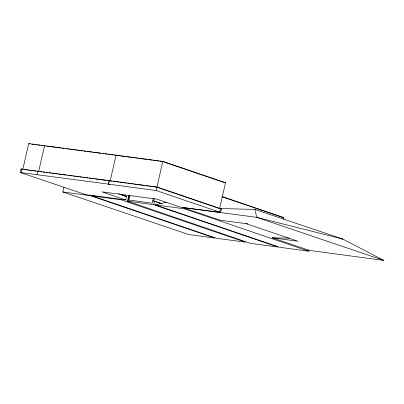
<?xml version="1.0" encoding="UTF-8"?>
<svg xmlns="http://www.w3.org/2000/svg" width="404" height="404" viewBox="0 0 404 404"><rect width="100%" height="100%" fill="white"/><g stroke="black" fill="none" stroke-linecap="round" stroke-linejoin="round"><path stroke-width="0.61" d="M125.755 199.935L85.719 194.642L20.2 172.478L21.003 168.973L109.302 180.628L108.499 184.133L109.368 184.426L108.56 184.148L109.363 180.644L157.06 187.047L221.417 208.974L220.614 212.474L180.578 207.181L156.727 199.111L101.904 191.865L125.755 199.935L126.558 196.43L118.619 193.743M219.675 212.347L218.806 212.055L219.756 212.186L220.559 208.681L219.609 208.555L225.518 182.749L162.827 161.393L28.719 143.592L22.811 169.392L21.942 169.099L21.139 172.604L22.008 172.897L21.069 172.771M36.976 174.695L37.779 171.19L38.648 171.483L44.561 145.682M62.883 191.981L90.506 195.688L214.958 238.072L188.764 234.557L62.883 191.981L64.004 187.097M116.079 155.121L110.171 180.921L112.039 181.174M125.689 196.137L124.75 196.011L125.028 194.784M127.598 201.177L153.818 204.697L278.129 247.061L250.485 243.349L127.598 201.177L128.962 195.218M127.886 201.217L129.25 195.253M129.911 195.344L128.841 200.031L127.886 199.904M153.278 198.48L152.207 203.172L128.841 200.031M154.232 198.611L153.666 201.066L161.994 203.904M162.827 161.393L156.919 187.198L152.555 186.613M220.614 212.474L156.257 190.552L157.06 187.047M153.818 204.697L154.621 201.197L152.717 200.939M308.909 249.955L308.631 251.162L184.32 208.797L184.598 207.59M283.467 219.473L283.891 217.63L222.033 196.551M91.935 195.879L120.983 199.778L245.435 242.158L216.387 238.264L91.935 195.879L94.369 195.299M308.631 251.162L279.558 247.253L155.242 204.889L166.216 202.273M219.736 208.514L254.889 209.439L342.789 239.057L383.8 260.408L309.464 250.429L272.19 237.815L289.214 238.118M247.743 223.877L219.973 220.155L182.699 207.545L185.835 207.626M31.77 144.172L33.633 144.42M34.875 144.582L36.739 144.829M37.976 144.996L39.839 145.238M41.082 145.405L42.945 145.647M44.188 145.814L45.43 145.975M47.293 146.223L49.157 146.47M50.404 146.632L55.378 147.288M56.621 147.455L60.974 148.026M62.216 148.192L64.085 148.44M65.948 148.682L67.195 148.849M68.438 149.01L70.301 149.258M71.548 149.424L73.412 149.667M74.654 149.833L76.523 150.081M77.765 150.243L79.628 150.49M80.876 150.652L82.739 150.899M83.982 151.066L85.85 151.308M87.092 151.475L92.067 152.131M93.314 152.293L100.773 153.278M102.641 153.525L103.884 153.692M105.126 153.853L106.994 154.101M108.237 154.262L110.105 154.51M111.347 154.676L113.211 154.919M114.458 155.086L116.322 155.333M224.265 182.588L225.518 182.749M24.639 169.635L26.467 169.877M27.684 170.039L29.512 170.276M30.729 170.438L32.557 170.68M33.774 170.841L35.602 171.084M36.825 171.24L38.648 171.483M39.895 171.649L41.758 171.892M43.001 172.059L44.869 172.306M46.112 172.468L47.98 172.715M49.222 172.877L51.086 173.124M52.333 173.291L54.197 173.533M55.444 173.7L57.307 173.947M58.55 174.109L66.014 175.094M67.882 175.341L69.124 175.503M70.367 175.669L72.235 175.917M73.478 176.078L75.341 176.326M76.588 176.487L78.452 176.735M79.699 176.901L81.563 177.144M82.805 177.311L84.673 177.558M85.916 177.72L87.784 177.967M89.026 178.129L90.89 178.376M92.137 178.543L94.001 178.785M95.243 178.952L100.222 179.608M101.465 179.77L105.818 180.346M107.06 180.512L108.928 180.755M108.499 184.133L20.2 172.478M125.316 196.263L126.558 196.43M182.699 207.545L256.727 217.342L342.789 239.057L340.925 238.759M272.19 237.815L298.096 241.244L245.879 223.579M117.564 155.495L119.417 155.747M120.655 155.909L125.604 156.575M126.846 156.742L131.174 157.323M132.411 157.489L134.269 157.737M135.507 157.903L137.36 158.156M138.602 158.323L140.456 158.57M141.693 158.737L146.642 159.398M147.879 159.565L152.212 160.146M153.449 160.312L155.308 160.565M156.545 160.731L158.398 160.979M159.636 161.146L161.494 161.393M113.287 181.34L115.155 181.588M116.403 181.76L118.276 182.007M119.518 182.174L124.508 182.845M125.755 183.012L126.997 183.179M128.245 183.345L130.118 183.598M131.361 183.764L133.234 184.017M134.476 184.184L145.076 185.608M146.319 185.774L148.192 186.027M149.44 186.194L151.308 186.441M108.56 184.148L156.257 190.552M220.473 208.848L221.417 208.974M282.027 217.382L283.891 217.63M129.351 197.798L128.396 197.672M155.242 204.889L184.32 208.797M383.8 260.408L256.727 217.342L254.889 209.439M28.719 143.592L29.911 143.996M120.574 194.602L124.75 196.011M162.731 161.56L223.72 182.335M221.968 196.723L282.083 217.211M157.515 187.4L219.609 208.555M154.621 201.197L161.757 203.626M21.003 168.973L21.866 169.271"/></g></svg>
